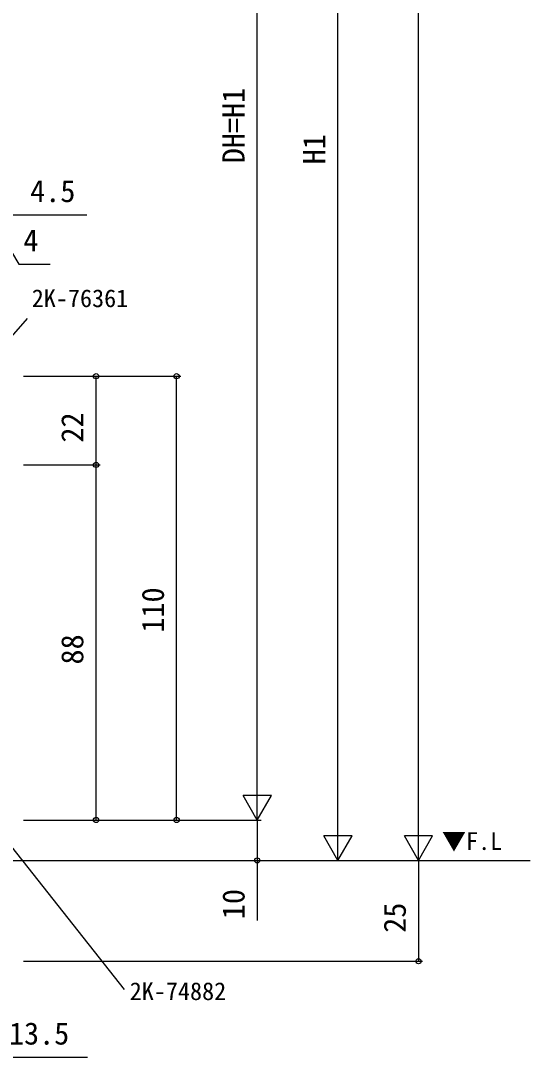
# Model space of a CAD drawing. Units: millimetres, scale not verified. Extents: x -437 to 438, y -681 to 679.
# Drawn here: x -258.8 to -132.4, y -122.2 to 134.7 of the extents above; entities that cross this region are included whole.
import ezdxf
from ezdxf.enums import TextEntityAlignment as Align

# ---------------------------------------------------------------- set-up
doc = ezdxf.new("R2010")
doc.units = ezdxf.units.MM
doc.header["$LTSCALE"] = 4
for name, color, linetype in [('0-1_USER1', 3, 'Continuous'), ('0-3_YKK_12', 2, 'Continuous'), ('0-6_YKK_D', 6, 'Continuous')]:
    doc.layers.add(name, color=color, linetype=linetype)
doc.styles.add('ＭＳ ゴシック', font='')
doc.styles.get('ＭＳ ゴシック').set_extended_font_data('MS Gothic')

msp = doc.modelspace()

# ---------------------------------------------------------------- linework, layer by layer
at = {"layer": '0-3_YKK_12'}
for p, q in [((-265.577, -73.4), (-205.077, -73.4)), ((-200.077, -73.4), (-132.355, -73.4))]:
    msp.add_line(p, q, dxfattribs=at)
at = {"layer": '0-6_YKK_D'}
for p, q in [((-160.08, -66.4), (-160.08, 556.8)), ((-200.08, -56.4), (-200.08, 285.8)), ((-180.08, -66.4), (-180.08, 275.8)), ((-258.077, 46.6), (-219.077, 46.6)), ((-258.077, 46.6), (-239.077, 46.6)), ((-240.077, 24.6), (-240.077, 46.6)), ((-220.077, -63.4), (-220.077, 46.6)), ((-258.077, 24.6), (-239.077, 24.6)), ((-257.077, 24.6), (-239.077, 24.6)), ((-240.077, -63.4), (-240.077, 24.6)), ((-200.08, -63.4), (-200.08, -51.276)), ((-200.08, -63.4), (-203.58, -57.338)), ((-196.58, -57.338), (-203.58, -57.338)), ((-200.08, -63.4), (-196.58, -57.338)), ((-180.08, -73.4), (-180.08, -61.276)), ((-160.08, -73.4), (-160.08, -61.276)), ((-258.077, -63.4), (-199.08, -63.4)), ((-258.077, -63.4), (-219.077, -63.4)), ((-258.077, -63.4), (-199.08, -63.4)), ((-257.077, -63.4), (-239.077, -63.4)), ((-180.08, -73.4), (-183.58, -67.338)), ((-176.58, -67.338), (-183.58, -67.338)), ((-180.08, -73.4), (-176.58, -67.338)), ((-160.08, -73.4), (-163.58, -67.338)), ((-156.58, -67.338), (-163.58, -67.338)), ((-160.08, -73.4), (-156.58, -67.338)), ((-258.077, -73.4), (-179.08, -73.4)), ((-258.077, -73.4), (-159.08, -73.4)), ((-258.077, -73.4), (-199.08, -73.4)), ((-258.077, -73.4), (-159.08, -73.4)), ((-160.08, -73.4), (-160.08, -98.4)), ((-258.077, -98.4), (-159.08, -98.4))]:
    msp.add_line(p, q, dxfattribs=at)
for points in [[(-266.577, 86.6), (-259.212, 74.36), (-251.482, 74.36)], [(-264.577, 86.6), (-260.077, 86.6), (-242.339, 86.6)], [(-269.674, 46.6), (-268.022, 48.476), (-257.08, 60.9)], [(-268.877, -60.214), (-267.325, -62.174), (-233.07, -105.437)], [(-200.08, -63.4), (-200.08, -73.4), (-200.08, -88.325)], [(-278.078, -122.2), (-264.577, -122.2), (-242.152, -122.2)]]:
    msp.add_lwpolyline(points, dxfattribs=at)
for centre in [(-240.077, 46.6), (-220.077, 46.6), (-240.077, 24.6), (-240.077, 24.6), (-240.077, -63.4), (-220.077, -63.4), (-200.08, -73.4), (-160.08, -98.4)]:
    msp.add_circle(centre, 0.637, dxfattribs=at)

# ---------------------------------------------------------------- texts
at = {"layer": '0-1_USER1', "style": 'ＭＳ ゴシック'}
msp.add_text('▼F.L', height=4.399, dxfattribs=at).set_placement((-154.288, -72.141), align=Align.BOTTOM_LEFT)
at = {"layer": '0-6_YKK_D', "style": 'ＭＳ ゴシック'}
for s, p in [('DH=H1', (-201.58, 99.38)), ('H1', (-181.58, 99.118)), ('22', (-241.577, 30.145)), ('110', (-221.577, -16.965)), ('88', (-241.577, -24.855)), ('10', (-201.58, -87.976)), ('25', (-161.58, -91.355))]:
    msp.add_text(s, height=5.499, rotation=90, dxfattribs=at).set_placement(p, align=Align.BOTTOM_LEFT)
for s, height, p in [('4.5', 5.499, (-256.41, 88.1)), ('4', 5.499, (-258.095, 75.86)), ('2K-76361', 4.399, (-256.024, 62.4)), ('2K-74882', 4.399, (-231.725, -109.338)), ('13.5', 5.499, (-261.678, -120.7))]:
    msp.add_text(s, height=height, dxfattribs=at).set_placement(p, align=Align.BOTTOM_LEFT)

doc.saveas('drawing.dxf')
